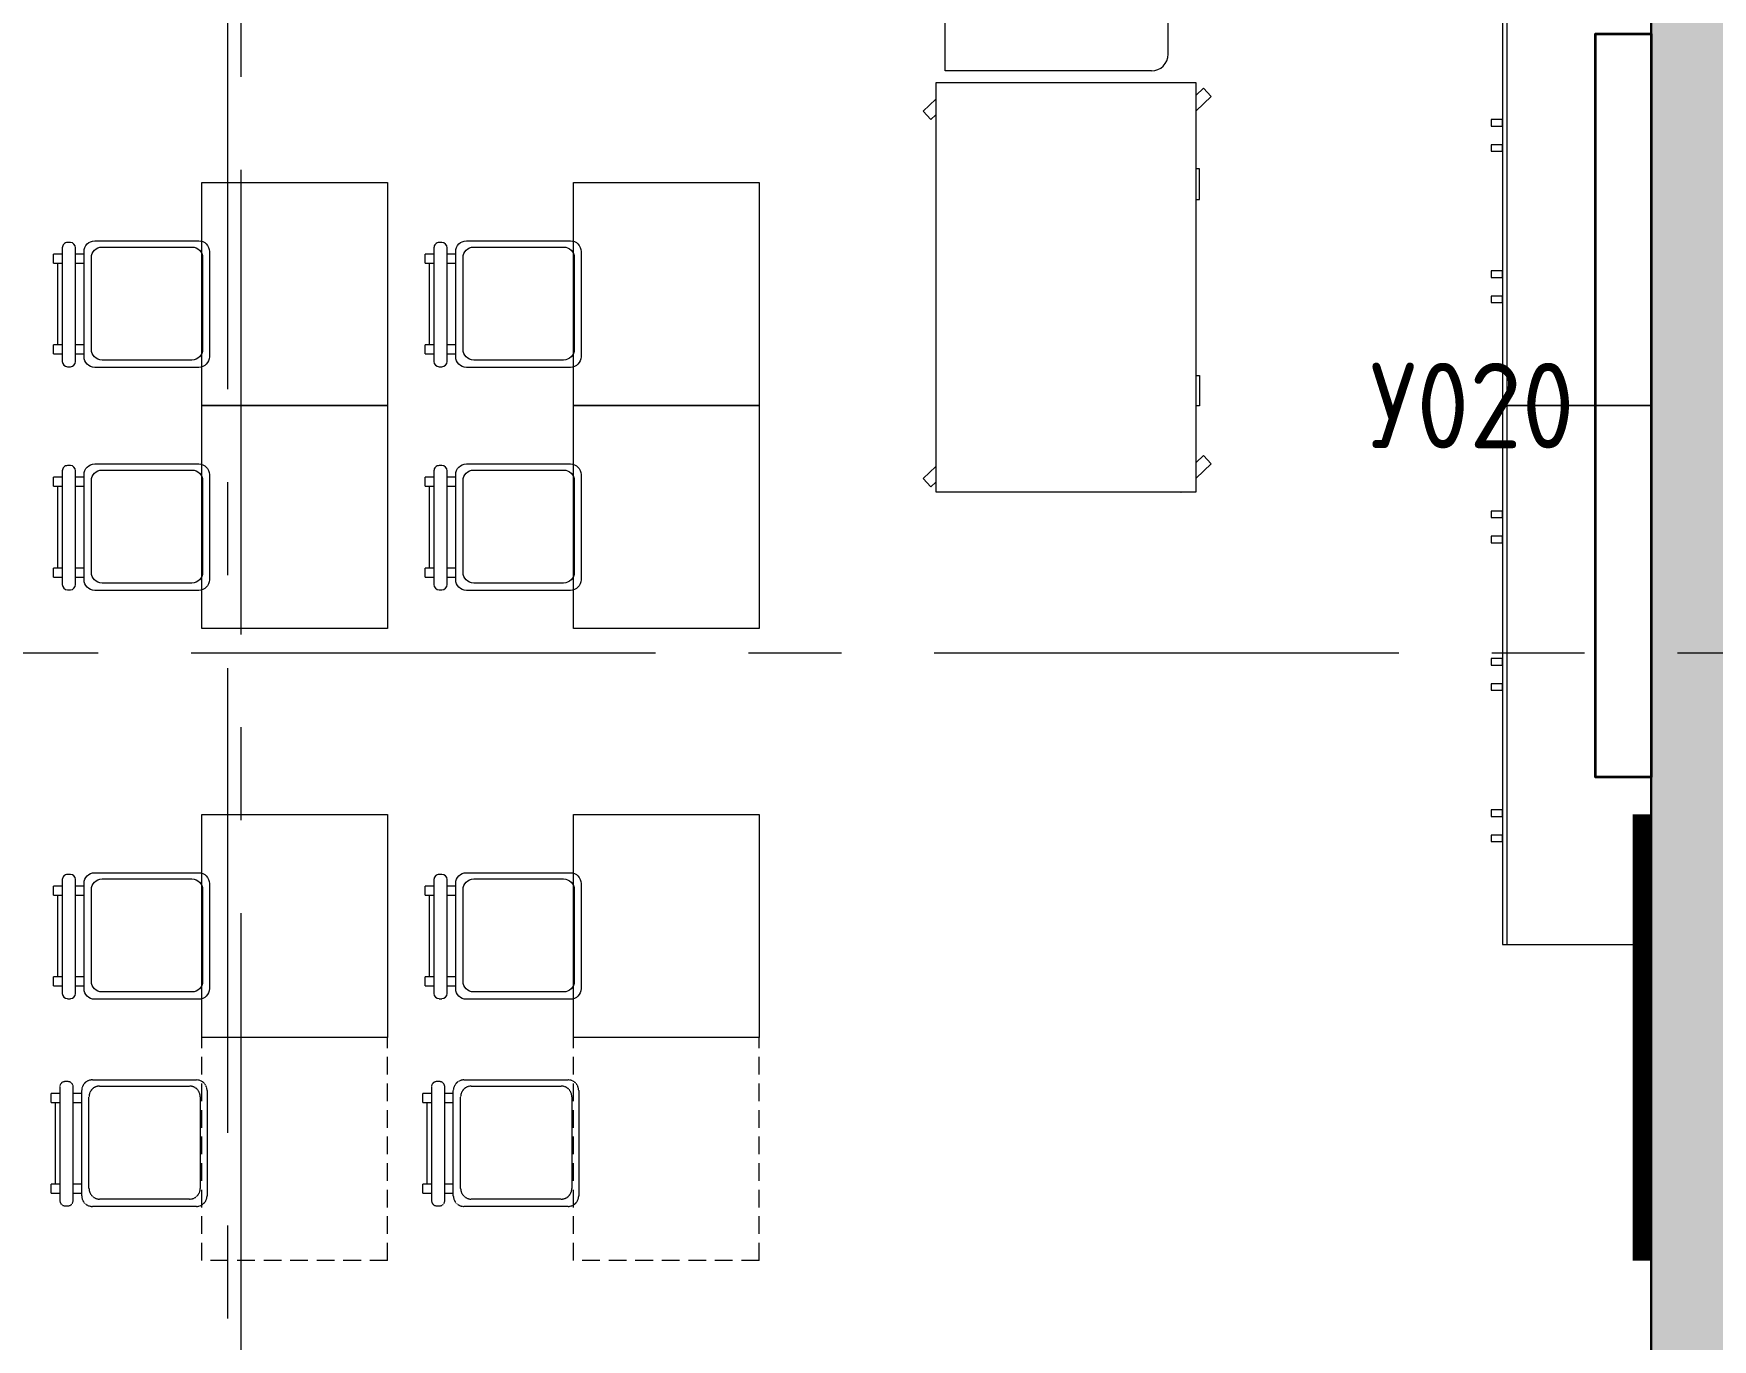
# Model space of a CAD drawing. Header units: millimetres. Extents: x -13407 to 8063098, y -2635 to 109271.
# Drawn here: x 47013 to 51530, y 25633 to 29146 of the extents above; entities that cross this region are included whole.
import ezdxf

# ---------------------------------------------------------------- set-up
doc = ezdxf.new("R2010")
doc.units = ezdxf.units.MM
for name, pattern in [('CENTER', [2, 1.25, -0.25, 0.25, -0.25]), ('HIDDEN', [6, 4, -2]), ('HIDDEN2', [4.7625, 3.175, -1.5875])]:
    doc.linetypes.add(name, pattern=pattern)
doc.layers.get('Defpoints').update_dxf_attribs({"color": 6})
for name, color, linetype, lineweight in [('АР_Оси', 193, 'Continuous', 9), ('АР_Сущ Несущая стена', 202, 'Continuous', 30), ('АР_Штриховка монолит', 250, 'Continuous', 9), ('ТХ_мебель передв', 250, 'Continuous', 13), ('ТХ_обор_комп принт', 30, 'Continuous', 13)]:
    doc.layers.add(name, color=color, linetype=linetype, lineweight=lineweight)
doc.styles.add('ISOCPEUR_1', font='isocpeur.ttf', dxfattribs={"width": 0.9, "height": 250})

# ---------------------------------------------------------------- blocks, each defined once
blk = doc.blocks.new('стол угловой 1200х1400')
at = {"color": 253, "extrusion": (-6.20986e-05, 0.000470696, 1)}
for p, q in [((-20568.3, 33327.6, -393.6), (-20014.8, 33327.8, -393.6)), ((-20568, 32127.6, -393), (-20568.3, 33327.6, -393.6)), ((-19969.8, 32984.7, -393.4), (-19969.8, 33284.7, -393.5)), ((-19213.1, 32728, -393.2), (-19472.2, 32727.9, -393.2)), ((-19168.1, 32683, -393.2), (-19168, 32128, -392.9)), ((-19168, 32128, -392.9), (-20568, 32127.6, -393))]:
    blk.add_line(p, q, dxfattribs=at)
at = {"color": 253, "linetype": 'HIDDEN', "ltscale": 0.1}
blk.add_lwpolyline([(-20475.6, 33232.1), (-20075.6, 33232.2), (-20075.5, 32832.2), (-20475.5, 32832.1)], close=True, dxfattribs=at)
at = {"color": 253, "extrusion": (-6.20986e-05, 0.000470696, 1), "elevation": -376.6}
blk.add_lwpolyline([(-19472.3, 32728.1), (-19556.8, 32709)], dxfattribs=at)
at = {"color": 253, "extrusion": (-6.20986e-05, 0.000470696, 1)}
for centre, radius, start, end in [((-20014.8, 33283, -376.6), 45, 2.4817, 90.0151), ((-19697, 32975.5, -376.6), 272.9, 178.0222, 227.3755), ((-19635.3, 33157.4, -376.6), 455.2, 237.2104, 279.9393), ((-19213.1, 32683.2, -376.6), 45, 0.0151, 90.0151)]:
    blk.add_arc(centre, radius, start, end, dxfattribs=at)
blk = doc.blocks.new('тумба 1450х400х750')
at = {"color": 253, "lineweight": 15, "ltscale": 100}
blk.add_line((-12776, 30271.1), (-14226, 30271.1), dxfattribs=at)
for points in [[(-13948.9, 30283.1), (-13931.6, 30283.1), (-13931.6, 30313.3), (-13948.9, 30313.3)], [(-13881.3, 30283.1), (-13863.9, 30283.1), (-13863.9, 30313.3), (-13881.3, 30313.3)], [(-13541.9, 30283.1), (-13524.5, 30283.1), (-13524.5, 30313.3), (-13541.9, 30313.3)], [(-13474.2, 30283.1), (-13456.9, 30283.1), (-13456.9, 30313.3), (-13474.2, 30313.3)], [(-13145, 30283.1), (-13127.6, 30283.1), (-13127.6, 30313.3), (-13145, 30313.3)], [(-13077.3, 30283.1), (-13060, 30283.1), (-13060, 30313.3), (-13077.3, 30313.3)], [(-12776, 29883.1), (-12776, 30283.1), (-14226, 30283.1), (-14226, 29883.1)]]:
    blk.add_lwpolyline(points, close=True, dxfattribs=at)
blk = doc.blocks.new('стол игровой 1100х700')
at = {"color": 253}
for points in [[(-13200.3, -57970.8), (-13213, -57957.3), (-13190.7, -57936.2), (-13158, -57970.8)], [(-12212, -57970.8), (-12224.8, -57957.3), (-12202.5, -57936.2), (-12169.8, -57970.8)], [(-13226.6, -58632.2), (-13228.2, -58630.5), (-13226.6, -58628.9)], [(-13147.9, -58670.8), (-13129.2, -58690.6), (-13151.5, -58711.7), (-13190.1, -58670.8)], [(-12913.3, -58670.8), (-12913.3, -58679.8), (-12995.1, -58679.8), (-12995.1, -58670.8)], [(-12439.8, -58670.8), (-12439.8, -58679.8), (-12358, -58679.8), (-12358, -58670.8)], [(-12159.6, -58670.8), (-12141, -58690.6), (-12163.3, -58711.7), (-12201.9, -58670.8)]]:
    blk.add_lwpolyline(points, dxfattribs=at)
blk.add_lwpolyline([(-13226.6, -58670.8), (-12126.6, -58670.8), (-12126.6, -57970.8), (-13226.6, -57970.8)], close=True, dxfattribs=at)
blk = doc.blocks.new('стул №3-5')
at = {"color": 253, "linetype": 'ByBlock', "extrusion": (-6.19742e-05, 0.000470712, 1)}
for p, q in [((-15407, 16627.7, 196.8), (-15407, 16619.9, 196.8)), ((-15086.8, 16641.7, 196.8), (-15393.1, 16641.7, 196.8)), ((-15372.7, 16664.9, 196.8), (-15348.5, 16664.9, 196.8)), ((-15372.7, 16664.9, 196.8), (-15372.7, 16641.7, 196.8)), ((-15348.5, 16641.7, 196.8), (-15348.5, 16664.9, 196.8)), ((-15348.5, 16653.3, 196.8), (-15128.7, 16653.3, 196.8)), ((-15128.7, 16664.9, 196.8), (-15104.4, 16664.9, 196.8)), ((-15128.7, 16664.9, 196.8), (-15128.7, 16641.7, 196.8)), ((-15104.4, 16641.7, 196.8), (-15104.4, 16664.9, 196.8)), ((-15072.8, 16619.9, 196.8), (-15072.8, 16627.7, 196.8)), ((-15393.1, 16605.9, 196.8), (-15086.8, 16605.9, 196.9)), ((-15372.7, 16605.9, 196.8), (-15372.7, 16583.2, 196.9)), ((-15348.5, 16583.2, 196.9), (-15348.5, 16605.9, 196.8)), ((-15128.7, 16605.9, 196.9), (-15128.7, 16583.2, 196.9)), ((-15104.4, 16583.2, 196.9), (-15104.4, 16605.9, 196.9))]:
    blk.add_line(p, q, dxfattribs=at)
at = {"color": 253, "ltscale": 100, "extrusion": (-6.19742e-05, 0.000470712, 1), "elevation": 205.6}
for points in [[(-15379.9, 16582.9), (-15097, 16582.9, -0.414169), (-15068.3, 16554.2), (-15068.3, 16274.2, -0.414258), (-15097, 16245.5), (-15379.9, 16245.5, -0.414169), (-15408.6, 16274.2), (-15408.6, 16554.2, -0.414258)], [(-15360.2, 16563.2), (-15113.6, 16563.2, -0.414214), (-15084.9, 16534.4), (-15084.9, 16292.6, -0.414214), (-15113.6, 16263.9), (-15360.2, 16263.9, -0.414214), (-15388.9, 16292.6), (-15388.9, 16534.4, -0.414214)]]:
    blk.add_lwpolyline(points, format="xyb", close=True, dxfattribs=at)
at = {"color": 253, "linetype": 'ByBlock', "extrusion": (-6.19742e-05, 0.000470712, 1)}
for centre, start, end in [((-15393, 16627.6, 205.6), 90, 180), ((-15086.8, 16627.6, 205.6), 0, 90), ((-15393, 16619.8, 205.6), 180, 270), ((-15086.8, 16619.8, 205.6), 270, 0)]:
    blk.add_arc(centre, 13.9, start, end, dxfattribs=at)
blk = doc.blocks.new('_стол№3-№5')
at = {"color": 253}
blk.add_lwpolyline([(-169868.3, 526261.4), (-169368.3, 526261.4), (-169368.3, 525661.4), (-169868.3, 525661.4)], close=True, dxfattribs=at)
blk = doc.blocks.new('_Стул резерв')
at = {"color": 253, "linetype": 'HIDDEN', "ltscale": 0.1, "extrusion": (6.19742e-05, -0.000470712, 1)}
for p, q in [((288.6, 58.9, 0), (-17.6, 58.9, 0)), ((0, 81.6, 0), (0, 58.9, 0)), ((24.3, 58.9, 0), (24.3, 81.6, 0)), ((244, 81.6, 0), (244, 58.9, 0)), ((268.3, 58.9, 0), (268.3, 81.6, 0)), ((-31.6, 45, 0), (-31.6, 37.1, 0)), ((-17.6, 23.2, 0), (288.6, 23.2, 0)), ((0, 23.2, 0), (0, 0)), ((24.3, 0, 0), (0, 0)), ((24.3, 0, 0), (24.3, 23.2, 0)), ((244, 11.6, 0), (24.3, 11.6, 0)), ((244, 23.2, 0), (244, 0, 0)), ((268.3, 0, 0), (244, 0, 0)), ((268.3, 0, 0), (268.3, 23.2, 0)), ((302.6, 37.1, 0), (302.6, 45, 0))]:
    blk.add_line(p, q, dxfattribs=at)
for points in [[(275.5, 81.9), (-7.4, 81.9, -0.414169), (-36.1, 110.6), (-36.1, 390.6, -0.414258), (-7.4, 419.3), (275.5, 419.3, -0.414169), (304.2, 390.6), (304.2, 110.6, -0.414258)], [(255.8, 101.6), (9.2, 101.6, -0.414214), (-19.5, 130.3), (-19.5, 372.2, -0.414214), (9.2, 400.9), (255.8, 400.9, -0.414214), (284.5, 372.2), (284.5, 130.3, -0.414214)]]:
    blk.add_lwpolyline(points, format="xyb", close=True, dxfattribs=at)
for centre, start, end in [((-17.6, 45), 90, 180), ((288.6, 45, 0), 0, 90), ((-17.6, 37.1), 180, 270), ((288.6, 37.1, 0), 270, 0)]:
    blk.add_arc(centre, 13.9, start, end, dxfattribs=at)
blk = doc.blocks.new('_стол.резерв')
at = {"color": 253, "linetype": 'HIDDEN2', "ltscale": 15}
for p, q in [((-20, 500), (-20, 0)), ((580, 500), (-20, 500)), ((580, 500), (580, 0)), ((580, 0), (-20, 0))]:
    blk.add_line(p, q, dxfattribs=at)

msp = doc.modelspace()

# ---------------------------------------------------------------- hatches: boundary and pattern name
at = {"layer": 'АР_Штриховка монолит', "ltscale": 100}
h = msp.add_hatch(dxfattribs=at)
h.set_pattern_fill('ANSI35', color=253, scale=700)
h.set_pattern_definition([(45, (-951587.81, 109999.9), (-123.743687, 123.743687), []), (45, (-951464.07, 109999.9), (-123.743687, 123.743687), [218.75, -43.75, 0, -43.75])])
h.paths.add_polyline_path([(51665, 31445), (17165, 31445), (17165, 31145), (51365, 31145), (51365, 19960), (42685, 19960), (42685, 19660), (47535, 19660), (47535, 18477.5), (47735, 18477.5), (47735, 19660), (51365, 19660), (51365, 18702.5), (51565, 18702.5), (51565, 19660), (51665, 19660), (51665, 27280), (51855, 27280), (51855, 27480), (51665, 27480)])

# ---------------------------------------------------------------- linework, layer by layer
at = {"layer": 'АР_Оси', "color": 253, "linetype": 'CENTER', "ltscale": 1000}
for p, q in [((47569.9, 78779.3), (47569.9, 23046.9)), ((47535, -1811.3), (47535, 32496.2)), ((51365, -1811.3), (51365, 32496.2)), ((-12563.8, 27480), (71033.4, 27480))]:
    msp.add_line(p, q, dxfattribs=at)
at = {"layer": 'АР_Сущ Несущая стена', "color": 253, "ltscale": 100}
msp.add_line((51365, 31145), (51365, 19960), dxfattribs=at)
at = {"layer": 'ТХ_мебель передв', "color": 253, "const_width": 50}
msp.add_lwpolyline([(51340, 27044.9), (51340, 25844.9)], dxfattribs=at)
at = {"layer": 'ТХ_обор_комп принт', "color": 253, "lineweight": 35}
msp.add_lwpolyline([(51365, 27144.9), (51215, 27144.9), (51215, 29144.9), (51365, 29144.9)], close=True, dxfattribs=at)

# ---------------------------------------------------------------- block references
at = {"layer": 'ТХ_мебель передв', "color": 253}
for name, p, rotation in [('стол угловой 1200х1400', (17337.4, 9877, 393), 270), ('тумба 1450х400х750', (81248.2, 42370.9), 89.99999999999999), ('стол игровой 1100х700', (-8530.1, 41139.3), 89.99999999999999), ('_стол№3-№5', (-121903.3, 554406.3), 180), ('_стол№3-№5', (-120903.3, 554406.3), 180), ('стул №3-5', (63731.4, 43656.3), 89.99999999999999), ('стул №3-5', (64731.4, 43656.3), 89.99999999999999), ('_стол№3-№5', (-121903.3, 553806.3), 180), ('_стол№3-№5', (-120903.3, 553806.3), 180), ('тумба 1450х400х750', (81248.2, 40920.9), 89.99999999999999), ('стул №3-5', (63731.4, 43056.3), 89.99999999999999), ('стул №3-5', (64731.4, 43056.3), 89.99999999999999), ('_стол№3-№5', (-121903.3, 552706.3), 180), ('_стол№3-№5', (-120903.3, 552706.3), 180), ('стул №3-5', (63731.4, 41956.3), 89.99999999999999), ('стул №3-5', (64731.4, 41956.3), 89.99999999999999), ('_стол.резерв', (47465.1, 26424.9), 270), ('_стол.резерв', (48465.1, 26424.9), 270), ('_Стул резерв', (47060.1, 26294.6, 196.8), 270), ('_Стул резерв', (48060.1, 26294.6, 196.8), 270)]:
    msp.add_blockref(name, p, dxfattribs=dict(at, rotation=rotation))

# ---------------------------------------------------------------- texts
at = {"layer": 'Defpoints', "color": 253, "lineweight": 35, "style": 'ISOCPEUR_1', "width": 0.9}
msp.add_text('У020', height=230, dxfattribs=at).set_placement((50607.8, 28029.8, -0.6))

doc.saveas('drawing.dxf')
